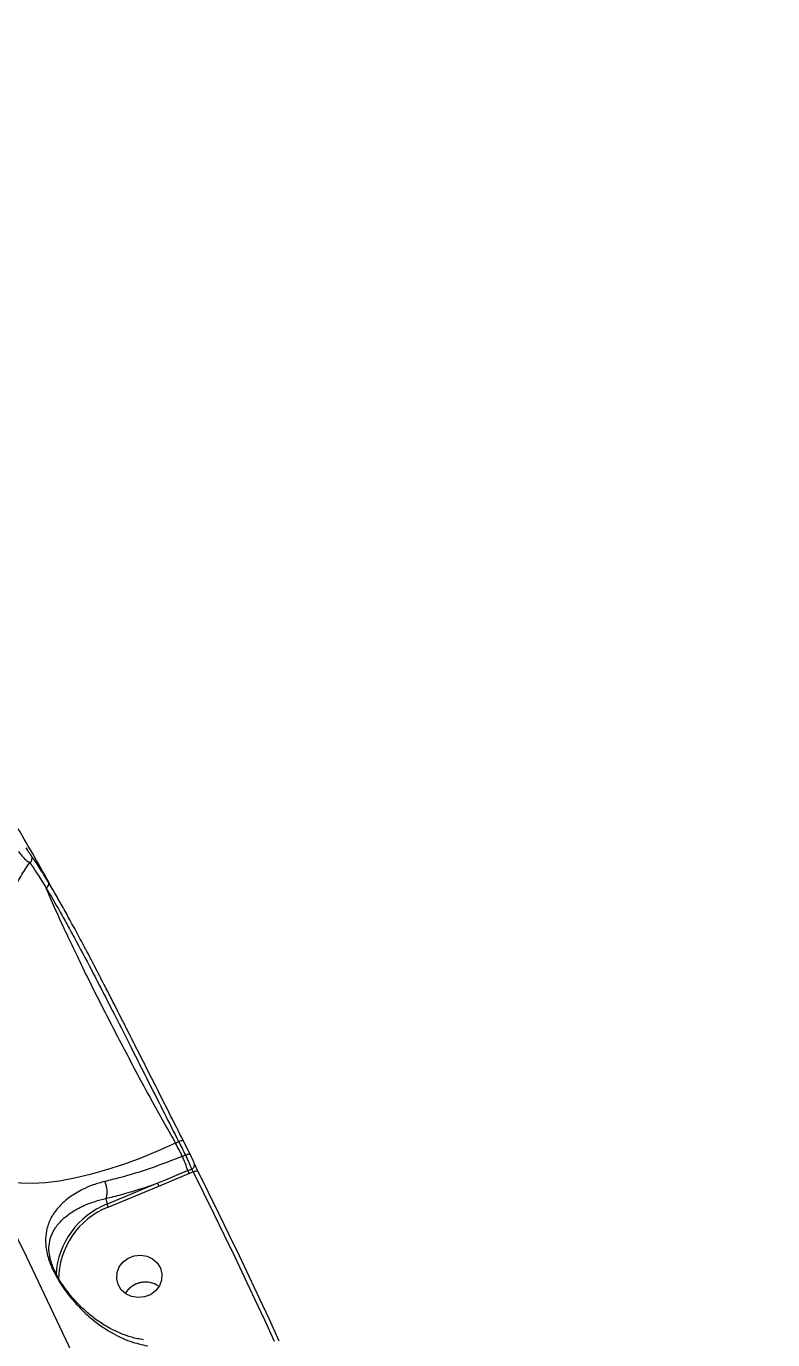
# Model space of a CAD drawing. Header units: millimetres. Extents: x -6879 to 7341, y -8047 to 7187.
# Drawn here: x 615.8 to 763.5, y 3492.8 to 3752.5 of the extents above; entities that cross this region are included whole.
import ezdxf

# ---------------------------------------------------------------- set-up
doc = ezdxf.new("R2010")
doc.units = ezdxf.units.MM
for name, color, linetype in [('DIKOM_ОБЪЕКТ', 7, 'Continuous'), ('DIKOM_РАЗМЕР_ЗОНА', 7, 'Continuous'), ('DIKOM_РАЗМЕР_ОБЪЕКТА', 7, 'Continuous')]:
    doc.layers.add(name, color=color, linetype=linetype)
doc.styles.add('style1', font='arial.ttf', dxfattribs={"width": 0.8})
doc.dimstyles.new('1-50', dxfattribs={"dimtxt": 300, "dimasz": 200, "dimexe": 100, "dimexo": 0, "dimgap": 100, "dimtad": 0, "dimdec": 0, "dimtxsty": 'style1', "dimcen": 0, "dimclrd": 7, "dimclre": 7, "dimadec": 1, "dimazin": 2, "dimtfac": 1, "dimtdec": 0, "dimtmove": 1, "dimatfit": 3, "dimfxl": 0, "dimlwd": 25, "dimlwe": 18, "dimarcsym": 0})

# ---------------------------------------------------------------- blocks, each defined once
blk = doc.blocks.new('*D19')
at = {"layer": 'Defpoints', "color": 0, "transparency": 16777216}
for p in [(5624.04, 6094.27), (-4435.35, 2864.29), (5624.04, -2640.11)]:
    blk.add_point(p, dxfattribs=at)
at = {"layer": 'DIKOM_РАЗМЕР_ОБЪЕКТА', "color": 7, "lineweight": 18, "transparency": 16777216}
for p, q in [((-4435.35, 2864.29), (-4435.35, 6194.27)), ((5624.04, -2640.11), (5624.04, 6194.27))]:
    blk.add_line(p, q, dxfattribs=at)
at = {"layer": 'DIKOM_РАЗМЕР_ОБЪЕКТА', "color": 7, "lineweight": 25, "transparency": 16777216}
for p, q in [((-4235.35, 6094.27), (2113.67, 6094.27)), ((5424.04, 6094.27), (3193.46, 6094.27))]:
    blk.add_line(p, q, dxfattribs=at)
at = {"layer": 'DIKOM_РАЗМЕР_ОБЪЕКТА', "color": 7, "transparency": 16777216}
for points in [[(-4235.35, 6127.6), (-4235.35, 6060.94), (-4435.35, 6094.27)], [(5424.04, 6127.6), (5424.04, 6060.94), (5624.04, 6094.27)]]:
    blk.add_solid(points, dxfattribs=at)
at = {"layer": 'DIKOM_РАЗМЕР_ОБЪЕКТА', "color": 0, "transparency": 16777216, "insert": (2653.56, 6094.27), "char_height": 300, "attachment_point": 5, "style": 'style1'}
blk.add_mtext('10100', dxfattribs=at)
blk = doc.blocks.new('*D17')
at = {"layer": 'Defpoints', "color": 0, "transparency": 16777216}
for p in [(-5935.35, 6990.27), (-5935.35, 998.27), (7340.79, -2830.86)]:
    blk.add_point(p, dxfattribs=at)
at = {"layer": 'DIKOM_РАЗМЕР_ЗОНА', "color": 7, "lineweight": 18, "transparency": 16777216}
for p, q in [((-5935.35, 998.27), (-5935.35, 7090.27)), ((7340.79, -2830.86), (7340.79, 7090.27))]:
    blk.add_line(p, q, dxfattribs=at)
at = {"layer": 'DIKOM_РАЗМЕР_ЗОНА', "color": 7, "lineweight": 25, "transparency": 16777216}
for p, q in [((-5735.35, 6990.27), (2016.67, 6990.27)), ((7140.79, 6990.27), (3096.46, 6990.27))]:
    blk.add_line(p, q, dxfattribs=at)
at = {"layer": 'DIKOM_РАЗМЕР_ЗОНА', "color": 7, "transparency": 16777216}
for points in [[(-5735.35, 7023.6), (-5735.35, 6956.94), (-5935.35, 6990.27)], [(7140.79, 7023.6), (7140.79, 6956.94), (7340.79, 6990.27)]]:
    blk.add_solid(points, dxfattribs=at)
at = {"layer": 'DIKOM_РАЗМЕР_ЗОНА', "color": 0, "transparency": 16777216, "insert": (2556.56, 6990.27), "char_height": 300, "attachment_point": 5, "style": 'style1'}
blk.add_mtext('13300', dxfattribs=at)

msp = doc.modelspace()

# ---------------------------------------------------------------- linework, layer by layer
at = {"layer": 'DIKOM_ОБЪЕКТ', "color": 7, "linetype": 'Continuous', "lineweight": 15}
for p, q in [((645.39, 3531.66), (645.97, 3531.97)), ((648.29, 3529.4), (646.93, 3532.08)), ((647.32, 3529.29), (646.71, 3529.04)), ((648.29, 3529.4), (648.3, 3529.38)), ((648.52, 3526.5), (647.8, 3526.2)), ((642.04, 3523.13), (648.02, 3525.64)), ((648.02, 3525.64), (648.84, 3525.98)), ((641.81, 3523.73), (631.81, 3519.6)), ((632.03, 3519), (642.04, 3523.13)), ((631.57, 3520.71), (631.81, 3519.6)), ((620.59, 3509.07), (620.5, 3509.41))]:
    msp.add_line(p, q, dxfattribs=at)
at = {"layer": 'DIKOM_ОБЪЕКТ', "color": 7, "linetype": 'Continuous', "lineweight": 15, "flags": 128}
for points in [[(645.39, 3531.66), (641.93, 3530.11), (638.48, 3528.7), (635.07, 3527.45), (631.72, 3526.36), (628.47, 3525.44), (625.35, 3524.71), (622.39, 3524.16), (619.61, 3523.81), (617.03, 3523.66), (614.69, 3523.71), (612.6, 3523.95), (610.79, 3524.4), (609.26, 3525.03), (608.04, 3525.86), (607.13, 3526.86)], [(646.71, 3529.04), (646.55, 3529.37), (646.38, 3529.7), (646.22, 3530.02), (646.05, 3530.35), (645.89, 3530.68), (645.72, 3531.01), (645.55, 3531.33), (645.39, 3531.66)], [(645.97, 3531.97), (646.14, 3532.05), (646.31, 3532.11), (646.47, 3532.15), (646.61, 3532.17), (646.74, 3532.17), (646.83, 3532.15), (646.9, 3532.12), (646.93, 3532.08)], [(645.97, 3531.97), (646.14, 3531.64), (646.31, 3531.3), (646.48, 3530.97), (646.65, 3530.63), (646.82, 3530.3), (646.99, 3529.96), (647.15, 3529.63), (647.32, 3529.29)], [(647.32, 3529.29), (647.5, 3529.36), (647.67, 3529.42), (647.83, 3529.46), (647.97, 3529.49), (648.09, 3529.49), (648.19, 3529.47), (648.26, 3529.43), (648.29, 3529.4)], [(607.13, 3526.86), (615.82, 3509.31), (624.18, 3491.61), (632.2, 3473.77), (639.88, 3455.79), (647.21, 3437.67), (654.19, 3419.42), (660.82, 3401.05), (667.09, 3382.56), (673.02, 3363.96), (678.58, 3345.26), (683.79, 3326.45), (688.63, 3307.55), (693.12, 3288.57), (697.24, 3269.5)], [(648.84, 3525.98), (649.02, 3526.05), (649.19, 3526.11), (649.35, 3526.15), (649.49, 3526.17), (649.61, 3526.17), (649.71, 3526.15), (649.78, 3526.12), (649.82, 3526.06)], [(648.84, 3525.98), (650.91, 3521.82), (652.97, 3517.65), (655, 3513.47), (657.02, 3509.29), (659.02, 3505.1), (661, 3500.9), (662.96, 3496.69), (664.9, 3492.47)], [(665.89, 3492.53), (663.94, 3496.75), (661.98, 3500.96), (660, 3505.16), (658, 3509.36), (655.98, 3513.55), (653.95, 3517.73), (651.89, 3521.9), (649.82, 3526.06)], [(637.19, 3509.4), (638.46, 3509.53), (639.72, 3509.32), (640.84, 3508.79), (641.76, 3507.97), (642.38, 3506.94), (642.67, 3505.78), (642.59, 3504.58), (642.16, 3503.44), (641.41, 3502.45), (640.4, 3501.69), (639.2, 3501.23), (637.93, 3501.1), (636.68, 3501.3), (635.55, 3501.84), (634.64, 3502.65), (634.01, 3503.69), (633.73, 3504.85), (633.8, 3506.05), (634.23, 3507.19), (634.99, 3508.18), (636, 3508.94), (637.19, 3509.4)]]:
    msp.add_lwpolyline(points, dxfattribs=at)
at = {"layer": 'DIKOM_ОБЪЕКТ', "color": 7, "linetype": 'Continuous', "lineweight": 15}
for centre, radius, start, end in [((616.01, 3587.94), 0.976, 301.1559, 26.6183), ((619.36, 3582.91), 0.917, 296.6973, 22.0129), ((623.31, 3518.43), 25.7, 17.611, 24.385), ((648.22, 3527.36), 0.916, 289.4808, 22.9197), ((652.69, 3527.76), 5.13, 197.6092, 204.395), ((646.02, 3524.97), 4.39, 196.4054, 204.8115), ((637.72, 3504.7), 16.03, 111.6449, 176.2636), ((637.7, 3504.62), 15.46, 111.5191, 180.0425), ((636.03, 3520.84), 4.4, 196.4237, 204.8026), ((639.42, 3499.5), 4.68, 55.0327, 148.7804), ((639.38, 3499.54), 4.62, 103.2017, 148.8508), ((639.45, 3499.56), 4.61, 54.8776, 104.1458)]:
    msp.add_arc(centre, radius, start, end, dxfattribs=at)
for points, knots in [([(621.37, 3581.3), (620.6, 3582.68), (617.74, 3587.84), (614.75, 3592.94), (612.56, 3596.67)], [0, 0, 0, 0, 0.267717, 1, 1, 1, 1]), ([(614.33, 3589.29), (614.48, 3589.06), (614.8, 3588.61), (615.38, 3587.95), (616, 3587.39), (616.34, 3587.2), (616.52, 3587.11)], [0, 0, 0, 0, 0.214699, 0.4348, 0.718843, 1, 1, 1, 1]), ([(616.88, 3588.38), (616.81, 3588.48), (616.68, 3588.68), (616.39, 3589.12), (616.1, 3589.59), (615.92, 3589.89), (615.84, 3590.04)], [0, 0, 0, 0, 0.297457, 0.58901, 0.802835, 1, 1, 1, 1]), ([(613.21, 3581.43), (613.7, 3582.44), (614.7, 3584.47), (615.91, 3586.22), (616.52, 3587.11)], [0, 0, 0, 0, 0.497863, 1, 1, 1, 1]), ([(616.52, 3587.11), (617, 3586.42), (617.98, 3585.02), (619.17, 3583.07), (619.78, 3582.09)], [0, 0, 0, 0, 0.4964916, 1, 1, 1, 1]), ([(620.21, 3583.25), (619.61, 3584.25), (618.39, 3586.24), (617.39, 3587.66), (616.88, 3588.38)], [0, 0, 0, 0, 0.496494, 1, 1, 1, 1]), ([(645.39, 3531.66), (644.53, 3533.18), (642.81, 3536.22), (640.17, 3541), (637.53, 3545.88), (634.92, 3550.81), (632.36, 3555.72), (629.9, 3560.56), (627.56, 3565.25), (625.38, 3569.74), (623.39, 3573.96), (621.61, 3577.86), (620.45, 3580.5), (619.88, 3581.84), (619.78, 3582.09)], [0, 0, 0, 0, 0.087444, 0.174886, 0.263314, 0.352019, 0.440447, 0.52975, 0.619339, 0.708643, 0.798552, 0.888753, 0.978661, 1, 1, 1, 1]), ([(619.78, 3582.09), (620.68, 3580.57), (622.05, 3578.26), (624.11, 3574.53), (626.27, 3570.56), (628.57, 3566.21), (630.96, 3561.59), (633.39, 3556.83), (635.89, 3551.91), (638.4, 3546.95), (640.63, 3542.53), (643.19, 3537.47), (645.04, 3533.81), (645.97, 3531.97)], [0, 0, 0, 0, 0.130741, 0.198062, 0.265385, 0.396113, 0.463448, 0.530783, 0.661197, 0.728345, 0.795493, 0.896889, 1, 1, 1, 1]), ([(646.94, 3532.06), (646, 3533.91), (644.11, 3537.64), (641.52, 3542.77), (639.26, 3547.23), (637.34, 3551.02), (635.42, 3554.82), (633.51, 3558.56), (631.65, 3562.19), (629.83, 3565.72), (628.04, 3569.14), (626.31, 3572.4), (624.67, 3575.44), (623.1, 3578.27), (621.6, 3580.92), (620.68, 3582.48), (620.21, 3583.25)], [0, 0, 0, 0, 0.101305, 0.204325, 0.269548, 0.334771, 0.401877, 0.468984, 0.534395, 0.599807, 0.667131, 0.734453, 0.799891, 0.86533, 0.932665, 1, 1, 1, 1]), ([(647.32, 3529.29), (647.34, 3529.25), (647.47, 3528.98), (647.73, 3528.42), (648.07, 3527.66), (648.35, 3526.97), (648.46, 3526.66), (648.52, 3526.5)], [0, 0, 0, 0, 0.0372427, 0.2781195, 0.518877, 0.7594326, 1, 1, 1, 1]), ([(649.06, 3527.72), (649.02, 3527.81), (648.95, 3528), (648.77, 3528.41), (648.55, 3528.86), (648.39, 3529.19), (648.31, 3529.36), (648.3, 3529.38)], [0, 0, 0, 0, 0.240744, 0.481357, 0.72209, 0.962788, 1, 1, 1, 1]), ([(646.71, 3529.04), (644.66, 3528.24), (640.48, 3526.61), (635.32, 3525.04), (632.34, 3524.31), (631.37, 3524.07)], [0, 0, 0, 0, 0.395874, 0.803225, 1, 1, 1, 1]), ([(648.52, 3526.5), (648.54, 3526.47), (648.57, 3526.42), (648.65, 3526.29), (648.74, 3526.14), (648.8, 3526.04), (648.84, 3525.98), (648.84, 3525.98)], [0, 0, 0, 0, 0.240473, 0.481191, 0.722326, 0.962881, 1, 1, 1, 1]), ([(649.82, 3526.06), (649.81, 3526.08), (649.72, 3526.25), (649.56, 3526.58), (649.35, 3527.03), (649.17, 3527.45), (649.1, 3527.63), (649.06, 3527.72)], [0, 0, 0, 0, 0.037213, 0.277871, 0.518594, 0.759207, 1, 1, 1, 1]), ([(631.37, 3524.07), (630.6, 3523.86), (629.05, 3523.43), (626.67, 3522.4), (624.33, 3521), (622.27, 3519.15), (620.76, 3517.09), (619.9, 3514.95), (619.58, 3512.78), (619.74, 3510.46), (620.4, 3508.17), (621.32, 3506.11), (622.21, 3504.5), (623.26, 3502.88), (624.69, 3500.97), (626.52, 3498.93), (629.15, 3496.51), (632.41, 3494.22), (636.13, 3492.39), (638.7, 3491.82), (639.87, 3491.56)], [0, 0, 0, 0, 0.045079, 0.090183, 0.158888, 0.227685, 0.298403, 0.369114, 0.425049, 0.480819, 0.540821, 0.571385, 0.601956, 0.634467, 0.66703, 0.719848, 0.772771, 0.852885, 0.932988, 1, 1, 1, 1]), ([(631.57, 3520.71), (631.65, 3520.87), (631.8, 3521.18), (631.87, 3521.9), (631.8, 3522.71), (631.63, 3523.42), (631.46, 3523.86), (631.39, 3524.03), (631.37, 3524.07)], [0, 0, 0, 0, 0.212321, 0.424677, 0.637014, 0.849358, 0.965462, 1, 1, 1, 1]), ([(647.8, 3526.2), (647.5, 3526.08), (645.96, 3525.44), (643.97, 3524.6), (642.27, 3523.92), (641.81, 3523.73)], [0, 0, 0, 0, 0.153658, 0.768305, 1, 1, 1, 1]), ([(631.57, 3520.71), (632.6, 3520.96), (634.77, 3521.5), (638.2, 3522.5), (640.6, 3523.32), (641.81, 3523.73)], [0, 0, 0, 0, 0.309354, 0.653214, 1, 1, 1, 1]), ([(620.5, 3509.41), (620.48, 3509.46), (620.25, 3510.27), (620.35, 3511.47), (620.67, 3513.29), (621.57, 3515.01), (623.02, 3516.67), (624.99, 3518.17), (627.17, 3519.33), (629.41, 3520.16), (630.83, 3520.55), (631.57, 3520.71), (631.57, 3520.71)], [0, 0, 0, 0, 0.007427, 0.117862, 0.232043, 0.377466, 0.525833, 0.667881, 0.813387, 0.905869, 0.999949, 1, 1, 1, 1]), ([(631.57, 3520.71), (631.57, 3520.71), (631.57, 3520.71), (631.57, 3520.71), (631.57, 3520.71)], [0, 0, 0, 0, 0.827873, 1, 1, 1, 1]), ([(639.05, 3492.79), (638.64, 3492.85), (637.47, 3493.01), (635.53, 3493.6), (633.24, 3494.55), (630.98, 3495.82), (628.9, 3497.3), (627.1, 3498.85), (625.59, 3500.36), (624.33, 3501.83), (623.29, 3503.23), (622.4, 3504.59), (621.67, 3505.92), (621.1, 3507.2), (620.71, 3508.35), (620.52, 3509.08), (620.48, 3509.39), (620.48, 3509.4)], [0, 0, 0, 0, 0.0498617, 0.1439848, 0.2419698, 0.3436007, 0.4450723, 0.5308692, 0.606809, 0.6736725, 0.7327792, 0.7851205, 0.8404888, 0.8935798, 0.9442729, 0.9991315, 1, 1, 1, 1])]:
    msp.add_open_spline(points, degree=3, knots=knots, dxfattribs=at)

# ---------------------------------------------------------------- dimensions: what is measured, and where the dimension line sits
at = {"layer": 'DIKOM_РАЗМЕР_ЗОНА'}
dim = msp.add_linear_dim(base=(-5935.35, 6990.27), p1=(7340.79, -2830.86), p2=(-5935.35, 998.27), text='13300', dimstyle='1-50', override={"dimscale": 1, "dimtix": 0, "dimtofl": 1, "dimtmove": 1, "dimatfit": 3}, dxfattribs=at)
dim.commit()
dim.dimension.update_dxf_attribs({"geometry": '*D17', "text_midpoint": (2556.56, 6990.27), "dimtype": 160})
at = {"layer": 'DIKOM_РАЗМЕР_ОБЪЕКТА'}
dim = msp.add_linear_dim(base=(5624.04, 6094.27), p1=(-4435.35, 2864.29), p2=(5624.04, -2640.11), text='10100', dimstyle='1-50', override={"dimscale": 1, "dimtix": 0, "dimtofl": 1, "dimtmove": 1, "dimatfit": 3}, dxfattribs=at)
dim.commit()
dim.dimension.update_dxf_attribs({"geometry": '*D19', "text_midpoint": (2653.56, 6094.27), "dimtype": 160})

doc.saveas('drawing.dxf')
